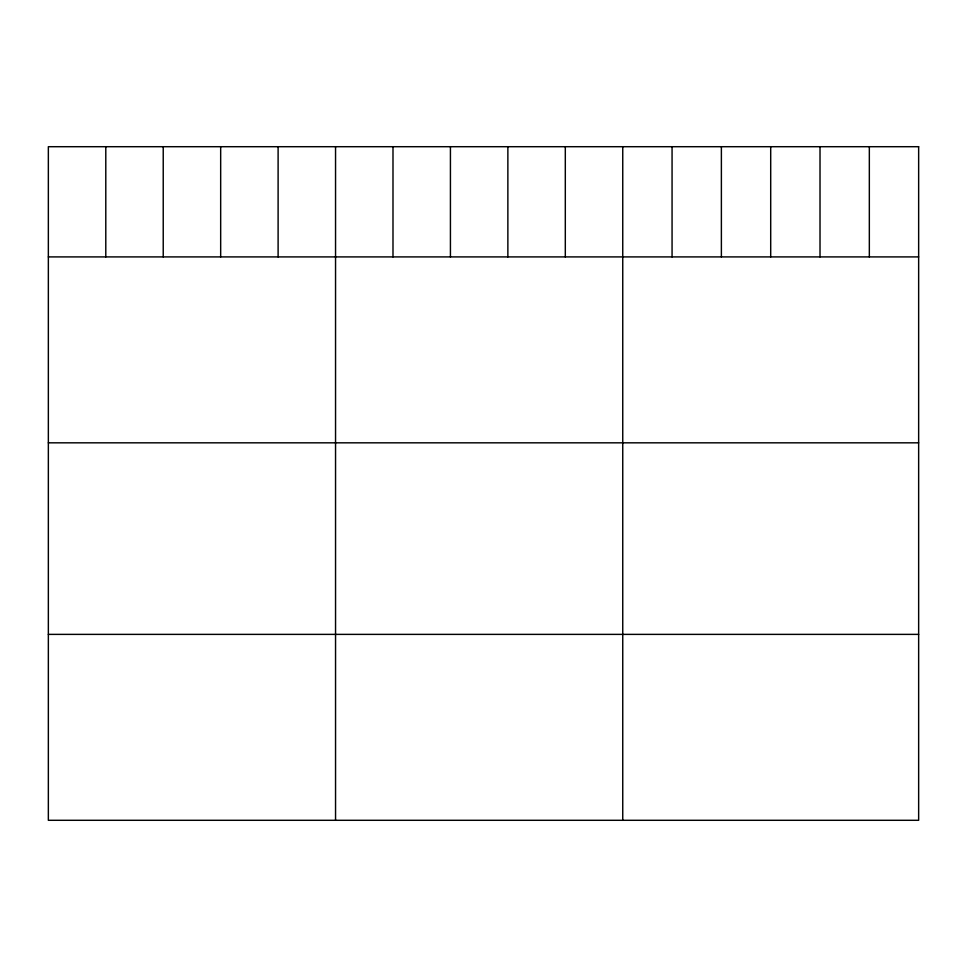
<?xml version="1.0" encoding="UTF-8"?>
<svg xmlns="http://www.w3.org/2000/svg" width="967" height="967" viewBox="0 0 967 967"><rect width="100%" height="100%" fill="white"/><g stroke="black" fill="none" stroke-linecap="round" stroke-linejoin="round"><path stroke-width="1.45" d="M48.35 256.908L918.65 256.908M48.35 442.826L918.65 442.826M48.35 634.376L918.65 634.376M869.333 146.706L869.333 256.908M820.016 146.706L820.016 256.908M770.699 146.706L770.699 256.908M721.382 146.706L721.382 256.908M672.065 146.706L672.065 256.908M622.748 146.706L622.748 820.294M565.308 146.706L565.308 256.908M507.868 146.706L507.868 256.908M450.429 146.706L450.429 256.908M392.989 146.706L392.989 256.908M335.549 146.706L335.549 820.294M278.109 146.706L278.109 256.908M220.669 146.706L220.669 256.908M163.23 146.706L163.23 256.908M105.79 146.706L105.79 256.908M918.65 146.706L48.35 146.706L48.35 820.294L918.65 820.294L918.65 146.706"/></g></svg>
